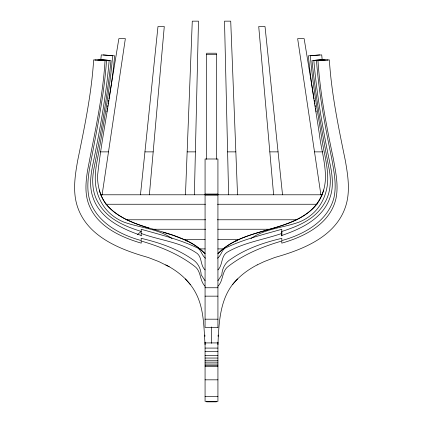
<?xml version="1.0" encoding="UTF-8"?>
<svg xmlns="http://www.w3.org/2000/svg" width="423" height="423" viewBox="0 0 423 423"><rect width="100%" height="100%" fill="white"/><g stroke="black" fill="none" stroke-linecap="round" stroke-linejoin="round"><path stroke-width="0.63" d="M281.776 235.854L281.803 231.46C292.684 227.976 303.629 223.867 312.719 216.761A48.233 48.233 0 0 0 324.822 202.617C330.691 192.703 331.241 180.721 329.253 169.623C322.231 133.509 315.674 97.269 312.005 60.637L323.341 59.394M194.379 194.786L198.487 21.15L192.275 21.15L185.47 194.786M218.067 336.38L218.131 335.064M217.93 344.708C218.977 321.845 219.791 295.788 237.631 278.889M95.09 60.468L95.138 59.86L106.501 60.806C103.973 97.808 95.91 134.07 89.221 170.453C87.714 180.753 86.741 191.587 90.189 201.618C98.115 223.17 120.296 234.702 141.171 240.571L141.171 238.323C158.99 242.543 176.677 248.465 191.852 258.982C197.567 262.218 200.883 268.309 201.179 274.791L205.07 280.782M149.382 194.786L164.283 26.517L157.98 26.517L140.473 194.786M100.79 60.061L101.277 54.9L112.65 55.704C109.922 88.111 104.19 120.169 98.765 152.206C96.983 161.39 95.001 170.649 95.265 180.055C95.672 193.496 101.536 206.926 112.243 215.307A45.589 45.589 0 0 0 123.913 222.101C139.849 227.875 157.721 228.526 172.013 238.503M102.112 194.786L125.356 38.625L118.868 38.625L108.965 98.908M106.834 111.868L107.045 110.572M107.257 109.277L107.474 107.981M107.685 106.686L107.897 105.385M108.114 104.09L108.325 102.794M108.537 101.499L108.748 100.203M323.695 189.996C308.991 235.817 246.657 222.731 217.93 253.721C243.548 227.521 286.26 233.221 313.009 208.539C320.475 201.422 324.346 191.281 325.282 181.155C326.36 165.171 321.147 149.652 319.333 133.906C315.431 107.918 310.715 82.025 308.378 55.825L319.746 54.9M217.93 280.782L221.821 274.791C222.117 268.309 225.433 262.218 231.148 258.982C246.323 248.465 264.01 242.543 281.829 238.323L281.829 240.571C303.83 234.501 327.751 221.52 333.932 197.805C336.845 184.793 333.916 171.437 331.732 158.562C325.007 126.271 318.984 93.737 316.499 60.806L327.862 59.86L327.91 60.468M217.93 286.228C223.672 280.555 221.52 271.058 228.483 266.236C244.166 254.07 262.879 246.577 281.781 241.02L281.781 243.146C304.549 236.669 330.109 223.931 335.925 198.768C338.728 185.639 335.714 172.219 333.446 159.26C326.604 126.704 320.132 93.927 317.974 60.663L329.348 59.86C331.473 93.938 338.548 127.423 345.369 160.798C347.928 175.466 350.376 190.937 345.919 205.499C336.401 236.468 303.222 249.438 274.881 257.454L264.137 261.604L257.152 264.92M217.93 269.906C222.895 265.126 220.801 256.216 227.135 252.245C243.849 242.458 263.677 239.709 281.792 233.448M232.676 284.52C239.201 276.156 247.878 269.737 257.237 264.877M137.269 234.728L141.197 231.46C130.316 227.976 119.371 223.867 110.281 216.761A48.233 48.233 0 0 1 98.178 202.617C92.309 192.703 91.759 180.721 93.747 169.623C100.769 133.509 107.326 97.269 110.995 60.637L99.659 59.394M217.491 258.231C220.991 255.867 221.435 250.976 224.698 248.343C242.68 239.614 262.588 234.712 281.803 229.271L281.803 235.849M250.987 238.503C265.279 228.526 283.151 227.875 299.087 222.101A45.589 45.589 0 0 0 310.757 215.307C321.464 206.926 327.328 193.496 327.735 180.055C328.005 165.657 323.616 151.735 321.649 137.581C317.435 110.361 312.486 83.199 310.35 55.704L321.723 54.9L322.21 60.061M281.792 235.458C301.43 228.753 323.309 218.39 330.146 197.07C333.509 187.41 332.526 176.967 330.67 167.111C323.41 131.828 316.838 96.333 313.834 60.399L325.197 59.394M206.646 54.435L216.354 54.435M100.256 151.873L108.5 151.873M144.941 151.873L153.184 151.873M187.151 151.873L195.394 151.873M227.606 151.873L235.849 151.873M269.816 151.873L278.059 151.873M314.5 151.873L322.744 151.873M205.07 194.115L217.93 194.115M205.07 194.242L217.93 194.242M100.203 194.786L322.797 194.786M105.935 204.251L205.435 204.251M217.565 204.251L317.065 204.251M126.371 219.78L205.647 219.78M217.427 219.78L296.629 219.78M152.254 229.245L205.647 229.245M217.871 229.245L270.746 229.245M183.249 239.439L205.086 239.439M217.898 239.439L239.751 239.439M186.035 240.893L187.252 240.893C193.856 244.119 200.058 248.306 205.07 253.721C178.649 226.654 133.414 233.623 107.41 205.79C100.521 197.652 97.565 186.818 97.507 176.301C101.694 136 111.244 96.291 114.622 55.825L103.254 54.9M235.748 240.893L236.965 240.893M199.302 248.904L205.086 248.904M217.898 248.904L223.698 248.904M205.07 287.756L217.93 287.756M205.07 296.153L217.93 296.153M205.07 319.185L217.93 319.185M205.07 342.921L217.93 342.921M205.07 348.081L217.93 348.081M205.07 351.312L217.93 351.312M205.07 355.399L217.93 355.399M205.07 358.043L217.93 358.043M205.07 360.264L217.93 360.264M205.07 362.136L217.93 362.136M205.07 364.05L217.93 364.05M205.07 365.419L217.93 365.419M205.07 366.424L217.93 366.424M205.07 379.828L217.93 379.828M205.07 396.658L217.93 396.658M97.803 59.394L109.166 60.399C106.162 96.333 99.59 131.828 92.33 167.111C90.474 176.967 89.491 187.41 92.854 197.07C99.691 218.39 121.57 228.753 141.208 235.458M141.208 233.448C159.672 240.38 181.134 241.998 197.493 253.673C202.162 258.035 200.375 265.655 205.07 269.906M163.151 232.259L173.293 235.373L187.252 240.893M148.822 228.05C128.952 221.922 104.777 212.552 99.305 189.996M165.763 264.877C177.797 271.058 188.716 280.079 195.273 292.087C204.129 308.076 203.78 327.005 205.07 344.708M169.179 266.739L158.863 261.604L148.119 257.454C119.778 249.438 86.599 236.468 77.081 205.499C72.624 190.937 75.072 175.466 77.631 160.798C84.452 127.423 91.527 93.938 93.652 59.86L105.026 60.663C102.821 98.004 94.303 134.514 87.445 171.162C85.837 181.562 84.817 192.497 88.169 202.675C95.794 225.665 119.651 236.79 141.219 243.146L141.219 241.02C160.121 246.577 178.834 254.07 194.517 266.236C201.48 271.058 199.328 280.555 205.07 286.228M205.509 258.231C202.009 255.867 201.565 250.976 198.302 248.343C180.32 239.614 160.412 234.712 141.197 229.271L141.197 235.849M185.369 278.889L190.324 284.52M314.035 98.908L304.132 38.625L297.644 38.625L320.888 194.786M314.252 100.203L314.463 101.499M314.675 102.794L314.886 104.09M315.103 105.385L315.315 106.686M315.526 107.981L315.743 109.277M315.955 110.572L316.166 111.868M282.527 194.786L265.02 26.517L258.717 26.517L273.618 194.786M204.869 335.064L204.933 336.38M237.53 194.786L230.725 21.15L224.513 21.15L228.621 194.786M217.93 194.786L217.93 158.99L205.07 158.99L205.07 194.786M217.93 342.175L217.93 401.353L205.07 401.353L205.07 342.175M216.354 159.297L216.354 53.219L206.646 53.219L206.646 159.297M216.354 401.2L216.354 401.85L206.646 401.85L206.646 401.2M211.5 326.947L211.5 343.339M217.93 327.391L205.07 327.391L205.07 195.093A337.543 156.166 0 0 1 217.93 195.093L217.93 327.391"/></g></svg>
